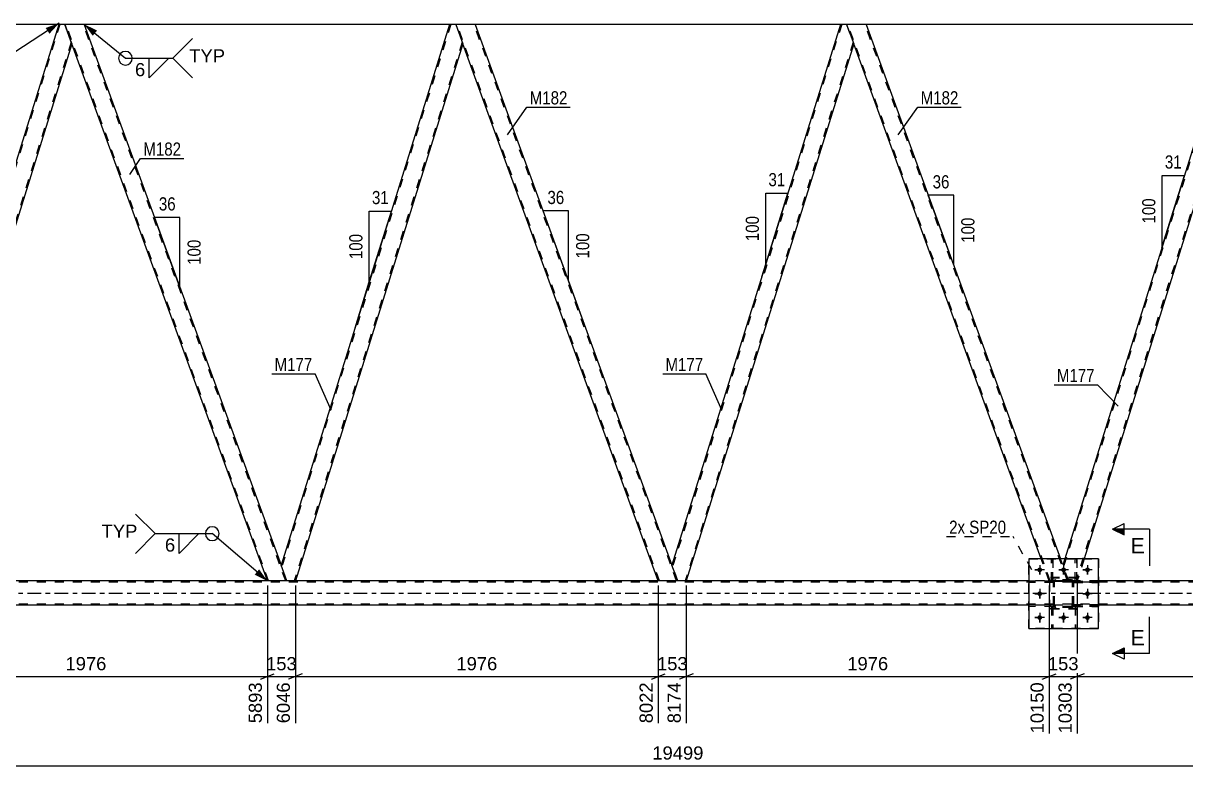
# Model space of a CAD drawing. Header units: millimetres. Extents: x 0 to 841, y 0 to 594.
# Drawn here: x 276.7 to 529.9, y 272.8 to 434.5 of the extents above; entities that cross this region are included whole.
import ezdxf

# ---------------------------------------------------------------- set-up
doc = ezdxf.new("R2010")
doc.units = ezdxf.units.MM
doc.linetypes.add('DXK_LINE_DOT2', pattern=[3.9198, 1.9599, -1.9599])
doc.linetypes.add('DXK_LINE_DOT3', pattern=[5.9187, 2.979, -0.9799, 0.9799, -0.9799])
doc.styles.add('Arial', font='ARIAL.TTF', dxfattribs={"height": 0.2})
doc.styles.add('Arial Narrow', font='ARIALN.TTF', dxfattribs={"height": 0.2})

# ---------------------------------------------------------------- blocks, each defined once
blk = doc.blocks.new('Part-318465270-4476 - 4424')
at = {"color": 7, "linetype": 'DXK_LINE_DOT2'}
for p, q in [((505.85, 307.52), (506.17, 307.52)), ((505.85, 307.52), (505.85, 302.68)), ((505.85, 306.92), (506.17, 306.92)), ((506.17, 307.52), (506.17, 302.68)), ((506.17, 302.68), (505.85, 302.68))]:
    blk.add_line(p, q, dxfattribs=at)
blk = doc.blocks.new('Part-318465270-4504 - 4424')
at = {"color": 7, "linetype": 'DXK_LINE_DOT2'}
for p, q in [((505.5, 307.52), (505.5, 307.84)), ((505.5, 307.84), (510.9, 307.84)), ((510.9, 307.52), (505.5, 307.52)), ((506.1, 307.52), (506.1, 307.84)), ((510.9, 307.84), (510.9, 307.52))]:
    blk.add_line(p, q, dxfattribs=at)
blk = doc.blocks.new('Part-318465270-4505 - 4424')
at = {"color": 7, "linetype": 'DXK_LINE_DOT2'}
for p, q in [((505.5, 312.72), (505.5, 313.04)), ((505.5, 313.04), (510.9, 313.04)), ((510.9, 312.72), (505.5, 312.72)), ((506.1, 312.72), (506.1, 313.04)), ((510.9, 313.04), (510.9, 312.72))]:
    blk.add_line(p, q, dxfattribs=at)
blk = doc.blocks.new('Part-318465270-4509 - 4424')
at = {"color": 7, "linetype": 'DXK_LINE_DOT2'}
for p, q in [((510.9, 313.04), (505.5, 313.04)), ((505.5, 313.04), (505.5, 312.72)), ((505.5, 312.72), (510.9, 312.72)), ((506.1, 312.72), (506.1, 313.04)), ((510.9, 312.72), (510.9, 313.04))]:
    blk.add_line(p, q, dxfattribs=at)
blk = doc.blocks.new('Part-318465270-4510 - 4424')
at = {"color": 7, "linetype": 'DXK_LINE_DOT2'}
for p, q in [((501.1, 312.8), (501.13, 312.98)), ((501.13, 312.98), (501.1, 312.8)), ((501.1, 307.76), (501.1, 312.8)), ((501.34, 312.8), (501.35, 312.89)), ((501.34, 307.76), (501.34, 312.8)), ((501.35, 312.89), (501.41, 312.97)), ((501.39, 313.24), (501.58, 313.28)), ((501.58, 313.28), (501.39, 313.24)), ((501.41, 312.97), (501.48, 313.02)), ((501.48, 313.02), (501.58, 313.04)), ((505.02, 313.28), (501.58, 313.28)), ((501.58, 313.04), (505.02, 313.04)), ((505.02, 313.28), (505.2, 313.24)), ((505.2, 313.24), (505.02, 313.28)), ((505.02, 313.04), (505.11, 313.02)), ((505.11, 313.02), (505.19, 312.97)), ((505.19, 312.97), (505.24, 312.89)), ((505.24, 312.89), (505.26, 312.8)), ((505.26, 307.76), (505.26, 312.8)), ((505.46, 312.98), (505.5, 312.8)), ((505.5, 312.8), (505.46, 312.98)), ((505.5, 307.76), (505.5, 312.8)), ((501.13, 307.58), (501.1, 307.76)), ((501.1, 307.76), (501.13, 307.58)), ((501.35, 307.67), (501.34, 307.76)), ((501.41, 307.59), (501.35, 307.67)), ((501.58, 307.28), (501.39, 307.32)), ((501.39, 307.32), (501.58, 307.28)), ((501.48, 307.54), (501.41, 307.59)), ((501.58, 307.52), (501.48, 307.54)), ((505.02, 307.52), (501.58, 307.52)), ((505.02, 307.28), (501.58, 307.28)), ((505.11, 307.54), (505.02, 307.52)), ((505.2, 307.32), (505.02, 307.28)), ((505.02, 307.28), (505.2, 307.32)), ((505.19, 307.59), (505.11, 307.54)), ((505.24, 307.67), (505.19, 307.59)), ((505.26, 307.76), (505.24, 307.67)), ((505.5, 307.76), (505.46, 307.58)), ((505.46, 307.58), (505.5, 307.76))]:
    blk.add_line(p, q, dxfattribs=at)
at = {"color": 7, "linetype": 'DXK_LINE_DOT3'}
blk.add_line((503.3, 310.28), (503.3, 310.28), dxfattribs=at)
at = {"color": 7, "linetype": 'DXK_LINE_DOT2'}
for centre, start, end in [((501.58, 312.8), 112.5, 157.5), ((501.58, 312.8), 112.5, 157.5), ((505.02, 312.8), 22.5, 67.5), ((505.02, 312.8), 22.5, 67.5), ((501.58, 307.76), 202.5, 247.5), ((501.58, 307.76), 202.5, 247.5), ((505.02, 307.76), 292.5, 337.5), ((505.02, 307.76), 292.5, 337.5)]:
    blk.add_arc(centre, 0.48, start, end, dxfattribs=at)
blk = doc.blocks.new('Part-318465270-4533 - 4424')
at = {"color": 2, "linetype": 'Continuous'}
for p, q in [((290.02, 434.28), (285.77, 434.28)), ((290.02, 434.28), (332.88, 316.53)), ((329.89, 313.06), (287.31, 430.03))]:
    blk.add_line(p, q, dxfattribs=at)
at = {"color": 7, "linetype": 'DXK_LINE_DOT2'}
for p, q in [((285.77, 434.28), (287.31, 430.03)), ((330.14, 313.06), (286.02, 434.28)), ((286.02, 434.28), (286.04, 434.28)), ((333.89, 313.06), (289.77, 434.28)), ((334.14, 313.06), (332.88, 316.53)), ((334.14, 313.06), (329.89, 313.06))]:
    blk.add_line(p, q, dxfattribs=at)
blk = doc.blocks.new('Part-318465270-4474 - 4424')
at = {"color": 2, "linetype": 'Continuous'}
for p, q in [((500.65, 317.88), (500.65, 317.88)), ((500.97, 317.88), (500.65, 317.88)), ((500.97, 317.88), (500.97, 317.88))]:
    blk.add_line(p, q, dxfattribs=at)
at = {"color": 7, "linetype": 'DXK_LINE_DOT2'}
for p, q in [((500.65, 313.04), (500.65, 317.88)), ((500.97, 313.04), (500.97, 317.88)), ((500.65, 313.64), (500.97, 313.64)), ((500.97, 313.04), (500.65, 313.04))]:
    blk.add_line(p, q, dxfattribs=at)
blk = doc.blocks.new('Part-318465270-4475 - 4424')
at = {"color": 2, "linetype": 'Continuous'}
for p, q in [((505.85, 317.88), (505.85, 317.88)), ((506.17, 317.88), (505.85, 317.88)), ((506.17, 317.88), (506.17, 317.88))]:
    blk.add_line(p, q, dxfattribs=at)
at = {"color": 7, "linetype": 'DXK_LINE_DOT2'}
for p, q in [((505.85, 313.04), (505.85, 317.88)), ((506.17, 313.04), (506.17, 317.88)), ((505.85, 313.64), (506.17, 313.64)), ((506.17, 313.04), (505.85, 313.04))]:
    blk.add_line(p, q, dxfattribs=at)
blk = doc.blocks.new('Part-318465270-4477 - 4424')
at = {"color": 7, "linetype": 'DXK_LINE_DOT2'}
for p, q in [((500.65, 313.04), (500.65, 317.88)), ((500.65, 317.88), (500.97, 317.88)), ((500.97, 317.88), (500.97, 313.04)), ((500.65, 313.64), (500.97, 313.64)), ((500.97, 313.04), (500.65, 313.04))]:
    blk.add_line(p, q, dxfattribs=at)
blk = doc.blocks.new('Part-318465270-4478 - 4424')
at = {"color": 7, "linetype": 'DXK_LINE_DOT2'}
for p, q in [((505.85, 313.04), (505.85, 317.88)), ((505.85, 317.88), (506.17, 317.88)), ((506.17, 317.88), (506.17, 313.04)), ((505.85, 313.64), (506.17, 313.64)), ((506.17, 313.04), (505.85, 313.04))]:
    blk.add_line(p, q, dxfattribs=at)
blk = doc.blocks.new('Part-318465270-4479 - 4424')
at = {"color": 7, "linetype": 'DXK_LINE_DOT2'}
for p, q in [((501.1, 307.84), (495.7, 307.84)), ((495.7, 307.84), (495.7, 307.52)), ((501.1, 307.52), (495.7, 307.52)), ((500.5, 307.52), (500.5, 307.84)), ((501.1, 307.52), (501.1, 307.84))]:
    blk.add_line(p, q, dxfattribs=at)
blk = doc.blocks.new('Part-318465270-4491 - 4424')
at = {"color": 7, "linetype": 'DXK_LINE_DOT2'}
for p, q in [((284.7, 434.28), (247.88, 316.16)), ((287.18, 430.4), (250.6, 313.06)), ((248.17, 317.88), (247.75, 316.53)), ((249.01, 313.06), (247.75, 316.53)), ((252.36, 317.88), (250.85, 313.06)), ((250.85, 313.06), (249.01, 313.06))]:
    blk.add_line(p, q, dxfattribs=at)
at = {"color": 2, "linetype": 'Continuous'}
for p, q in [((284.45, 434.28), (248.17, 317.88)), ((285.77, 434.28), (284.45, 434.28)), ((287.31, 430.03), (285.77, 434.28)), ((287.31, 430.03), (252.36, 317.88))]:
    blk.add_line(p, q, dxfattribs=at)
blk = doc.blocks.new('Part-318465270-4496 - 4424')
at = {"color": 2, "linetype": 'Continuous'}
for p, q in [((454.72, 434.28), (418.01, 316.53)), ((456.04, 434.28), (454.72, 434.28)), ((456.04, 434.28), (457.58, 430.03)), ((457.58, 430.03), (421.12, 313.06)), ((419.28, 313.06), (418.01, 316.53))]:
    blk.add_line(p, q, dxfattribs=at)
at = {"color": 7, "linetype": 'DXK_LINE_DOT2'}
for p, q in [((454.97, 434.28), (418.15, 316.16)), ((457.45, 430.4), (420.87, 313.06)), ((421.12, 313.06), (419.28, 313.06))]:
    blk.add_line(p, q, dxfattribs=at)
blk = doc.blocks.new('Part-318465270-4501 - 4424')
at = {"color": 7, "linetype": 'DXK_LINE_DOT2'}
for p, q in [((540.1, 434.28), (503.28, 316.16)), ((542.58, 430.4), (506.01, 313.06)), ((503.57, 317.88), (503.15, 316.53)), ((504.41, 313.06), (503.15, 316.53)), ((507.76, 317.88), (506.26, 313.06)), ((506.26, 313.06), (504.41, 313.06))]:
    blk.add_line(p, q, dxfattribs=at)
at = {"color": 2, "linetype": 'Continuous'}
for p, q in [((539.85, 434.28), (503.57, 317.88)), ((541.17, 434.28), (539.85, 434.28)), ((542.72, 430.03), (541.17, 434.28)), ((542.72, 430.03), (507.76, 317.88))]:
    blk.add_line(p, q, dxfattribs=at)
blk = doc.blocks.new('Part-318465270-4619 - 4424')
at = {"color": 7, "linetype": 'DXK_LINE_DOT2'}
for p, q in [((501.1, 313.04), (495.7, 313.04)), ((495.7, 313.04), (495.7, 312.72)), ((501.1, 312.72), (495.7, 312.72)), ((500.5, 312.72), (500.5, 313.04)), ((501.1, 312.72), (501.1, 313.04))]:
    blk.add_line(p, q, dxfattribs=at)
blk = doc.blocks.new('Part-318465270-4502 - 4424')
at = {"color": 7, "linetype": 'DXK_LINE_DOT2'}
for p, q in [((501.1, 307.84), (495.7, 307.84)), ((495.7, 307.52), (495.7, 307.84)), ((501.1, 307.52), (495.7, 307.52)), ((500.5, 307.52), (500.5, 307.84)), ((501.1, 307.84), (501.1, 307.52))]:
    blk.add_line(p, q, dxfattribs=at)
blk = doc.blocks.new('Part-318465270-4503 - 4424')
at = {"color": 7, "linetype": 'DXK_LINE_DOT2'}
for p, q in [((501.1, 313.04), (495.7, 313.04)), ((495.7, 312.72), (495.7, 313.04)), ((501.1, 312.72), (495.7, 312.72)), ((500.5, 312.72), (500.5, 313.04)), ((501.1, 313.04), (501.1, 312.72))]:
    blk.add_line(p, q, dxfattribs=at)
blk = doc.blocks.new('Part-318465270-4508 - 4424')
at = {"color": 7, "linetype": 'DXK_LINE_DOT2'}
for p, q in [((510.9, 307.84), (505.5, 307.84)), ((505.5, 307.84), (505.5, 307.52)), ((505.5, 307.52), (510.9, 307.52)), ((506.1, 307.52), (506.1, 307.84)), ((510.9, 307.52), (510.9, 307.84))]:
    blk.add_line(p, q, dxfattribs=at)
blk = doc.blocks.new('Part-318465270-4511 - 4424')
at = {"color": 7, "linetype": 'DXK_LINE_DOT2'}
for p, q in [((500.97, 307.52), (500.65, 307.52)), ((500.65, 307.52), (500.65, 302.68)), ((500.65, 306.92), (500.97, 306.92)), ((500.97, 307.52), (500.97, 302.68)), ((500.65, 302.68), (500.97, 302.68))]:
    blk.add_line(p, q, dxfattribs=at)
blk = doc.blocks.new('Part-318465270-4512 - 4424')
at = {"color": 7, "linetype": 'DXK_LINE_DOT2'}
for p, q in [((506.17, 307.52), (505.85, 307.52)), ((505.85, 307.52), (505.85, 302.68)), ((505.85, 306.92), (506.17, 306.92)), ((506.17, 307.52), (506.17, 302.68)), ((505.85, 302.68), (506.17, 302.68))]:
    blk.add_line(p, q, dxfattribs=at)
blk = doc.blocks.new('Part-318465270-4538 - 4424')
at = {"color": 2, "linetype": 'Continuous'}
for p, q in [((460.29, 434.28), (456.04, 434.28)), ((460.29, 434.28), (502.66, 317.88)), ((498.4, 317.88), (457.58, 430.03))]:
    blk.add_line(p, q, dxfattribs=at)
at = {"color": 7, "linetype": 'DXK_LINE_DOT2'}
for p, q in [((456.04, 434.28), (457.58, 430.03)), ((500.41, 313.06), (456.29, 434.28)), ((456.29, 434.28), (456.31, 434.28)), ((504.16, 313.06), (460.04, 434.28)), ((500.16, 313.06), (498.4, 317.88)), ((504.41, 313.06), (502.66, 317.88)), ((504.41, 313.06), (500.16, 313.06))]:
    blk.add_line(p, q, dxfattribs=at)
blk = doc.blocks.new('Part-318465270-4544 - 4424')
at = {"color": 7, "linetype": 'DXK_LINE_DOT2'}
for p, q in [((501.1, 312.8), (501.13, 312.98)), ((501.13, 312.98), (501.1, 312.8)), ((501.1, 307.76), (501.1, 312.8)), ((501.34, 312.8), (501.35, 312.89)), ((501.34, 307.76), (501.34, 312.8)), ((501.35, 312.89), (501.41, 312.97)), ((501.39, 313.24), (501.58, 313.28)), ((501.58, 313.28), (501.39, 313.24)), ((501.41, 312.97), (501.48, 313.02)), ((501.48, 313.02), (501.58, 313.04)), ((505.02, 313.28), (501.58, 313.28)), ((501.58, 313.04), (505.02, 313.04)), ((505.02, 313.28), (505.2, 313.24)), ((505.2, 313.24), (505.02, 313.28)), ((505.02, 313.04), (505.11, 313.02)), ((505.11, 313.02), (505.19, 312.97)), ((505.19, 312.97), (505.24, 312.89)), ((505.24, 312.89), (505.26, 312.8)), ((505.26, 307.76), (505.26, 312.8)), ((505.46, 312.98), (505.5, 312.8)), ((505.5, 312.8), (505.46, 312.98)), ((505.5, 307.76), (505.5, 312.8)), ((501.13, 307.58), (501.1, 307.76)), ((501.1, 307.76), (501.13, 307.58)), ((501.35, 307.67), (501.34, 307.76)), ((501.41, 307.59), (501.35, 307.67)), ((501.58, 307.28), (501.39, 307.32)), ((501.39, 307.32), (501.58, 307.28)), ((501.48, 307.54), (501.41, 307.59)), ((501.58, 307.52), (501.48, 307.54)), ((505.02, 307.52), (501.58, 307.52)), ((505.02, 307.28), (501.58, 307.28)), ((505.11, 307.54), (505.02, 307.52)), ((505.2, 307.32), (505.02, 307.28)), ((505.02, 307.28), (505.2, 307.32)), ((505.19, 307.59), (505.11, 307.54)), ((505.24, 307.67), (505.19, 307.59)), ((505.26, 307.76), (505.24, 307.67)), ((505.5, 307.76), (505.46, 307.58)), ((505.46, 307.58), (505.5, 307.76))]:
    blk.add_line(p, q, dxfattribs=at)
at = {"color": 7, "linetype": 'DXK_LINE_DOT3'}
blk.add_line((503.3, 310.28), (503.3, 310.28), dxfattribs=at)
at = {"color": 7, "linetype": 'DXK_LINE_DOT2'}
for centre, start, end in [((501.58, 312.8), 112.5, 157.5), ((501.58, 312.8), 112.5, 157.5), ((505.02, 312.8), 22.5, 67.5), ((505.02, 312.8), 22.5, 67.5), ((501.58, 307.76), 202.5, 247.5), ((501.58, 307.76), 202.5, 247.5), ((505.02, 307.76), 292.5, 337.5), ((505.02, 307.76), 292.5, 337.5)]:
    blk.add_arc(centre, 0.48, start, end, dxfattribs=at)
blk = doc.blocks.new('Part-318465270-4545 - 4424')
at = {"color": 7, "linetype": 'DXK_LINE_DOT2'}
for p, q in [((500.65, 307.52), (500.97, 307.52)), ((500.65, 307.52), (500.65, 302.68)), ((500.65, 306.92), (500.97, 306.92)), ((500.97, 307.52), (500.97, 302.68)), ((500.97, 302.68), (500.65, 302.68))]:
    blk.add_line(p, q, dxfattribs=at)
blk = doc.blocks.new('Bolt-318465270-4546 - 4424')
at = {"color": 1, "linetype": 'Continuous'}
for p, q in [((498.1, 316.52), (498.1, 315.83)), ((503.3, 316.52), (503.3, 315.83)), ((508.5, 316.52), (508.5, 315.83)), ((497.06, 315.48), (497.75, 315.48)), ((498.1, 314.44), (498.1, 315.13)), ((499.14, 315.48), (498.44, 315.48)), ((502.26, 315.48), (502.95, 315.48)), ((503.3, 314.44), (503.3, 315.13)), ((504.34, 315.48), (503.64, 315.48)), ((507.46, 315.48), (508.15, 315.48)), ((508.5, 314.44), (508.5, 315.13)), ((509.54, 315.48), (508.84, 315.48)), ((497.06, 310.28), (497.75, 310.28)), ((498.1, 311.32), (498.1, 310.63)), ((498.1, 309.24), (498.1, 309.93)), ((499.14, 310.28), (498.44, 310.28)), ((507.46, 310.28), (508.15, 310.28)), ((508.5, 311.32), (508.5, 310.63)), ((508.5, 309.24), (508.5, 309.93)), ((509.54, 310.28), (508.84, 310.28)), ((497.06, 305.08), (497.75, 305.08)), ((498.1, 306.12), (498.1, 305.43)), ((498.1, 304.04), (498.1, 304.73)), ((499.14, 305.08), (498.44, 305.08)), ((502.26, 305.08), (502.95, 305.08)), ((503.3, 306.12), (503.3, 305.43)), ((503.3, 304.04), (503.3, 304.73)), ((504.34, 305.08), (503.64, 305.08)), ((507.46, 305.08), (508.15, 305.08)), ((508.5, 306.12), (508.5, 305.43)), ((508.5, 304.04), (508.5, 304.73)), ((509.54, 305.08), (508.84, 305.08))]:
    blk.add_line(p, q, dxfattribs=at)
blk = doc.blocks.new('Bolt-318465270-4547 - 4424')
at = {"linetype": 'Continuous'}
for points in [[(498.62, 315.48, -1), (497.58, 315.48, -1)], [(503.82, 315.48, -1), (502.78, 315.48, -1)], [(509.02, 315.48, -1), (507.98, 315.48, -1)], [(498.62, 310.28, -1), (497.58, 310.28, -1)], [(509.02, 310.28, -1), (507.98, 310.28, -1)], [(498.62, 305.08, -1), (497.58, 305.08, -1)], [(503.82, 305.08, -1), (502.78, 305.08, -1)], [(509.02, 305.08, -1), (507.98, 305.08, -1)]]:
    blk.add_hatch(color=1, dxfattribs=at).paths.add_polyline_path(points)
at = {"color": 1, "linetype": 'Continuous'}
for p, q in [((498.1, 316.52), (498.1, 314.44)), ((503.3, 316.52), (503.3, 314.44)), ((508.5, 316.52), (508.5, 314.44)), ((499.14, 315.48), (497.06, 315.48)), ((504.34, 315.48), (502.26, 315.48)), ((509.54, 315.48), (507.46, 315.48)), ((499.14, 310.28), (497.06, 310.28)), ((498.1, 311.32), (498.1, 309.24)), ((509.54, 310.28), (507.46, 310.28)), ((508.5, 311.32), (508.5, 309.24)), ((499.14, 305.08), (497.06, 305.08)), ((498.1, 306.12), (498.1, 304.04)), ((504.34, 305.08), (502.26, 305.08)), ((503.3, 306.12), (503.3, 304.04)), ((509.54, 305.08), (507.46, 305.08)), ((508.5, 306.12), (508.5, 304.04))]:
    blk.add_line(p, q, dxfattribs=at)
blk = doc.blocks.new('Part-318465270-4567 - 4424')
at = {"color": 7, "linetype": 'DXK_LINE_DOT2'}
for p, q in [((506.3, 313.68), (500.3, 313.68)), ((500.3, 306.88), (500.3, 313.68)), ((506.3, 306.88), (506.3, 313.68)), ((506.3, 306.88), (500.3, 306.88))]:
    blk.add_line(p, q, dxfattribs=at)
blk = doc.blocks.new('Part-318465270-4568 - 4424')
at = {"color": 7, "linetype": 'DXK_LINE_DOT2'}
for p, q in [((506.3, 313.81), (500.3, 313.81)), ((500.3, 307.01), (500.3, 313.81)), ((506.3, 307.01), (506.3, 313.81)), ((506.3, 307.01), (500.3, 307.01))]:
    blk.add_line(p, q, dxfattribs=at)
blk = doc.blocks.new('Part-318465270-4574 - 4424')
at = {"color": 2, "linetype": 'Continuous'}
for p, q in [((510.9, 317.88), (495.7, 317.88)), ((495.7, 317.88), (495.7, 302.68)), ((510.9, 302.68), (510.9, 317.88)), ((495.7, 302.68), (510.9, 302.68))]:
    blk.add_line(p, q, dxfattribs=at)
blk = doc.blocks.new('Part-318465270-4601 - 4424')
at = {"color": 7, "linetype": 'DXK_LINE_DOT2'}
for p, q in [((495.7, 302.68), (495.7, 317.88)), ((495.7, 317.88), (510.9, 317.88)), ((510.9, 317.88), (510.9, 302.68)), ((510.9, 302.68), (495.7, 302.68))]:
    blk.add_line(p, q, dxfattribs=at)
blk = doc.blocks.new('Part-318465270-4766 - 4424')
at = {"color": 2, "linetype": 'Continuous'}
for p, q in [((284.45, 434.28), (204.89, 434.28)), ((369.58, 434.28), (290.02, 434.28)), ((454.72, 434.28), (375.16, 434.28)), ((539.85, 434.28), (460.29, 434.28))]:
    blk.add_line(p, q, dxfattribs=at)
at = {"color": 7, "linetype": 'DXK_LINE_DOT2'}
for p, q in [((290.02, 434.28), (284.45, 434.28)), ((375.16, 434.28), (369.58, 434.28)), ((460.29, 434.28), (454.72, 434.28))]:
    blk.add_line(p, q, dxfattribs=at)
blk = doc.blocks.new('Part-318465270-4771 - 4424')
at = {"color": 7, "linetype": 'DXK_LINE_DOT2'}
for p, q in [((779.44, 312.82), (94.15, 312.82)), ((510.9, 313.06), (495.7, 313.06)), ((779.44, 308.02), (94.15, 308.02)), ((510.9, 307.78), (495.7, 307.78))]:
    blk.add_line(p, q, dxfattribs=at)
at = {"color": 2, "linetype": 'Continuous'}
for p, q in [((495.7, 313.06), (255.49, 313.06)), ((665.96, 313.06), (510.9, 313.06)), ((495.7, 307.78), (255.49, 307.78)), ((665.96, 307.78), (510.9, 307.78))]:
    blk.add_line(p, q, dxfattribs=at)
at = {"color": 7, "linetype": 'DXK_LINE_DOT3'}
blk.add_line((94.15, 310.42), (779.44, 310.42), dxfattribs=at)
blk = doc.blocks.new('Part-318465270-4852 - 4424')
at = {"color": 2, "linetype": 'Continuous'}
for p, q in [((369.58, 434.28), (332.88, 316.53)), ((370.9, 434.28), (369.58, 434.28)), ((370.9, 434.28), (372.45, 430.03)), ((372.45, 430.03), (335.99, 313.06)), ((334.14, 313.06), (332.88, 316.53))]:
    blk.add_line(p, q, dxfattribs=at)
at = {"color": 7, "linetype": 'DXK_LINE_DOT2'}
for p, q in [((369.83, 434.28), (333.02, 316.16)), ((372.31, 430.4), (335.74, 313.06)), ((335.99, 313.06), (334.14, 313.06))]:
    blk.add_line(p, q, dxfattribs=at)
blk = doc.blocks.new('Part-318465270-4857 - 4424')
at = {"color": 2, "linetype": 'Continuous'}
for p, q in [((375.16, 434.28), (370.9, 434.28)), ((375.16, 434.28), (418.01, 316.53)), ((415.02, 313.06), (372.45, 430.03))]:
    blk.add_line(p, q, dxfattribs=at)
at = {"color": 7, "linetype": 'DXK_LINE_DOT2'}
for p, q in [((370.9, 434.28), (372.45, 430.03)), ((415.28, 313.06), (371.16, 434.28)), ((371.16, 434.28), (371.18, 434.28)), ((419.02, 313.06), (374.9, 434.28)), ((419.28, 313.06), (418.01, 316.53)), ((419.28, 313.06), (415.02, 313.06))]:
    blk.add_line(p, q, dxfattribs=at)
blk = doc.blocks.new('StraightDimension-318465270-5620 - 4424')
at = {"color": 7, "linetype": 'Continuous'}
blk.add_line((49.87, 272.81), (788.7, 272.81), dxfattribs=at)
at = {"color": 0}
blk.add_wipeout([(425.45, 273.56), (425.45, 277.76), (413.13, 277.76), (413.13, 273.56)], dxfattribs=at)
at = {"color": 3, "style": 'Arial'}
blk.add_text('19499', height=2.865, dxfattribs=at).set_placement((413.73, 274.16))
blk = doc.blocks.new('StraightDimension-318465270-5817 - 4424')
at = {"color": 7, "linetype": 'Continuous'}
for p, q in [((506.26, 312.06), (506.26, 279.85)), ((585.29, 312.06), (585.29, 279.85)), ((507.76, 292.86), (504.76, 291.66)), ((506.26, 292.26), (585.29, 292.26)), ((583.79, 291.66), (586.79, 292.86))]:
    blk.add_line(p, q, dxfattribs=at)
at = {"color": 0}
blk.add_wipeout([(550.82, 293.01), (550.82, 297.21), (540.73, 297.21), (540.73, 293.01)], dxfattribs=at)
at = {"color": 0, "linetype": 'Continuous'}
blk.add_wipeout([(584.69, 291.56), (580.49, 291.56), (580.49, 279.25), (584.69, 279.25)], dxfattribs=at)
at = {"color": 3, "style": 'Arial'}
blk.add_text('1976', height=2.865, dxfattribs=at).set_placement((541.33, 293.61))
at = {"color": 3, "linetype": 'Continuous', "style": 'Arial'}
blk.add_text('12279', height=2.865, rotation=90.0002, dxfattribs=at).set_placement((584.09, 279.85))
blk = doc.blocks.new('StraightDimension-318465270-5877 - 4424')
at = {"color": 7, "linetype": 'Continuous'}
for p, q in [((415.02, 312.06), (415.02, 282.07)), ((421.12, 312.06), (421.12, 282.07)), ((413.52, 291.66), (416.52, 292.86)), ((415.02, 292.26), (421.12, 292.26)), ((422.62, 292.86), (419.62, 291.66))]:
    blk.add_line(p, q, dxfattribs=at)
at = {"color": 0}
blk.add_wipeout([(422.01, 293.01), (422.01, 297.21), (414.14, 297.21), (414.14, 293.01)], dxfattribs=at)
at = {"color": 0, "linetype": 'Continuous'}
blk.add_wipeout([(420.52, 291.56), (416.32, 291.56), (416.32, 281.47), (420.52, 281.47)], dxfattribs=at)
at = {"color": 3, "style": 'Arial'}
blk.add_text('153', height=2.865, dxfattribs=at).set_placement((414.74, 293.61))
at = {"color": 3, "linetype": 'Continuous', "style": 'Arial'}
blk.add_text('8174', height=2.865, rotation=90.0002, dxfattribs=at).set_placement((419.92, 282.07))
blk = doc.blocks.new('AngleDimension-318465270-6062 - 4424')
at = {"color": 7, "linetype": 'Continuous'}
for p, q in [((395.49, 393.65), (389.95, 393.65)), ((395.49, 378.42), (389.95, 393.65)), ((395.49, 378.42), (395.49, 393.65)), ((398.52, 370.09), (395.49, 378.42))]:
    blk.add_line(p, q, dxfattribs=at)
at = {"color": 0}
for points in [[(395.15, 394.55), (395.15, 398.75), (390.29, 398.75), (390.29, 394.55)], [(400.59, 389.38), (396.39, 389.38), (396.39, 382.69), (400.59, 382.69)]]:
    blk.add_wipeout(points, dxfattribs=at)
at = {"color": 3, "style": 'Arial Narrow'}
blk.add_text('36', height=2.863, dxfattribs=at).set_placement((390.89, 395.15))
blk.add_text('100', height=2.863, rotation=90.0002, dxfattribs=at).set_placement((399.99, 383.29))
blk = doc.blocks.new('StraightDimension-318465270-5917 - 4424')
at = {"color": 7, "linetype": 'Continuous'}
for p, q in [((329.89, 312.06), (329.89, 282.07)), ((335.99, 312.06), (335.99, 282.07)), ((328.39, 291.66), (331.39, 292.86)), ((329.89, 292.26), (335.99, 292.26)), ((337.49, 292.86), (334.49, 291.66))]:
    blk.add_line(p, q, dxfattribs=at)
at = {"color": 0}
blk.add_wipeout([(336.87, 293.01), (336.87, 297.21), (329, 297.21), (329, 293.01)], dxfattribs=at)
at = {"color": 0, "linetype": 'Continuous'}
blk.add_wipeout([(335.39, 291.56), (331.19, 291.56), (331.19, 281.47), (335.39, 281.47)], dxfattribs=at)
at = {"color": 3, "style": 'Arial'}
blk.add_text('153', height=2.865, dxfattribs=at).set_placement((329.6, 293.61))
at = {"color": 3, "linetype": 'Continuous', "style": 'Arial'}
blk.add_text('6046', height=2.865, rotation=90.0002, dxfattribs=at).set_placement((334.79, 282.07))
blk = doc.blocks.new('StraightDimension-318465270-5837 - 4424')
at = {"color": 7, "linetype": 'Continuous'}
for p, q in [((500.16, 312.06), (500.16, 279.85)), ((506.26, 312.06), (506.26, 279.85)), ((498.66, 291.66), (501.66, 292.86)), ((500.16, 292.26), (506.26, 292.26)), ((507.76, 292.86), (504.76, 291.66))]:
    blk.add_line(p, q, dxfattribs=at)
at = {"color": 0}
blk.add_wipeout([(507.14, 293.01), (507.14, 297.21), (499.27, 297.21), (499.27, 293.01)], dxfattribs=at)
at = {"color": 0, "linetype": 'Continuous'}
blk.add_wipeout([(505.66, 291.56), (501.46, 291.56), (501.46, 279.25), (505.66, 279.25)], dxfattribs=at)
at = {"color": 3, "style": 'Arial'}
blk.add_text('153', height=2.865, dxfattribs=at).set_placement((499.87, 293.61))
at = {"color": 3, "linetype": 'Continuous', "style": 'Arial'}
blk.add_text('10303', height=2.865, rotation=90.0002, dxfattribs=at).set_placement((505.06, 279.85))
blk = doc.blocks.new('StraightDimension-318465270-5857 - 4424')
at = {"color": 7, "linetype": 'Continuous'}
for p, q in [((421.12, 312.06), (421.12, 282.07)), ((500.16, 312.06), (500.16, 279.85)), ((422.62, 292.86), (419.62, 291.66)), ((421.12, 292.26), (500.16, 292.26)), ((498.66, 291.66), (501.66, 292.86))]:
    blk.add_line(p, q, dxfattribs=at)
at = {"color": 0}
blk.add_wipeout([(465.69, 293.01), (465.69, 297.21), (455.59, 297.21), (455.59, 293.01)], dxfattribs=at)
at = {"color": 0, "linetype": 'Continuous'}
blk.add_wipeout([(499.56, 291.56), (495.36, 291.56), (495.36, 279.25), (499.56, 279.25)], dxfattribs=at)
at = {"color": 3, "style": 'Arial'}
blk.add_text('1976', height=2.865, dxfattribs=at).set_placement((456.19, 293.61))
at = {"color": 3, "linetype": 'Continuous', "style": 'Arial'}
blk.add_text('10150', height=2.865, rotation=90.0002, dxfattribs=at).set_placement((498.96, 279.85))
blk = doc.blocks.new('StraightDimension-318465270-5897 - 4424')
at = {"color": 7, "linetype": 'Continuous'}
for p, q in [((335.99, 312.06), (335.99, 282.07)), ((415.02, 312.06), (415.02, 282.07)), ((337.49, 292.86), (334.49, 291.66)), ((335.99, 292.26), (415.02, 292.26)), ((413.52, 291.66), (416.52, 292.86))]:
    blk.add_line(p, q, dxfattribs=at)
at = {"color": 0}
blk.add_wipeout([(380.55, 293.01), (380.55, 297.21), (370.46, 297.21), (370.46, 293.01)], dxfattribs=at)
at = {"color": 0, "linetype": 'Continuous'}
blk.add_wipeout([(414.42, 291.56), (410.22, 291.56), (410.22, 281.47), (414.42, 281.47)], dxfattribs=at)
at = {"color": 3, "style": 'Arial'}
blk.add_text('1976', height=2.865, dxfattribs=at).set_placement((371.06, 293.61))
at = {"color": 3, "linetype": 'Continuous', "style": 'Arial'}
blk.add_text('8022', height=2.865, rotation=90.0002, dxfattribs=at).set_placement((413.82, 282.07))
blk = doc.blocks.new('StraightDimension-318465270-5937 - 4424')
at = {"color": 7, "linetype": 'Continuous'}
for p, q in [((250.85, 312.06), (250.85, 282.07)), ((329.89, 312.06), (329.89, 282.07)), ((252.35, 292.86), (249.35, 291.66)), ((250.85, 292.26), (329.89, 292.26)), ((328.39, 291.66), (331.39, 292.86))]:
    blk.add_line(p, q, dxfattribs=at)
at = {"color": 0}
blk.add_wipeout([(295.42, 293.01), (295.42, 297.21), (285.32, 297.21), (285.32, 293.01)], dxfattribs=at)
at = {"color": 0, "linetype": 'Continuous'}
blk.add_wipeout([(329.29, 291.56), (325.09, 291.56), (325.09, 281.47), (329.29, 281.47)], dxfattribs=at)
at = {"color": 3, "style": 'Arial'}
blk.add_text('1976', height=2.865, dxfattribs=at).set_placement((285.92, 293.61))
at = {"color": 3, "linetype": 'Continuous', "style": 'Arial'}
blk.add_text('5893', height=2.865, rotation=90.0002, dxfattribs=at).set_placement((328.69, 282.07))
blk = doc.blocks.new('AngleDimension-318465270-9922 - 4424')
at = {"color": 7, "linetype": 'Continuous'}
for p, q in [((310.04, 379.29), (305.32, 392.25)), ((310.86, 392.25), (305.32, 392.25)), ((310.86, 377.03), (305.32, 392.25)), ((310.86, 377.03), (310.86, 392.25))]:
    blk.add_line(p, q, dxfattribs=at)
at = {"color": 0}
for points in [[(310.52, 393.15), (310.52, 397.35), (305.66, 397.35), (305.66, 393.15)], [(315.96, 387.98), (311.76, 387.98), (311.76, 381.3), (315.96, 381.3)]]:
    blk.add_wipeout(points, dxfattribs=at)
at = {"color": 3, "style": 'Arial Narrow'}
blk.add_text('36', height=2.863, dxfattribs=at).set_placement((306.26, 393.75))
blk.add_text('100', height=2.863, rotation=90.0002, dxfattribs=at).set_placement((315.36, 381.9))
blk = doc.blocks.new('AngleDimension-318465270-6048 - 4424')
at = {"color": 7, "linetype": 'Continuous'}
for p, q in [((352.09, 393.63), (356.91, 393.63)), ((352.09, 378.17), (356.91, 393.63)), ((352.09, 378.17), (352.09, 393.63)), ((348.98, 368.19), (352.09, 378.17))]:
    blk.add_line(p, q, dxfattribs=at)
at = {"color": 0}
for points in [[(356.93, 394.53), (356.93, 398.73), (352.07, 398.73), (352.07, 394.53)], [(351.19, 389.24), (346.99, 389.24), (346.99, 382.56), (351.19, 382.56)]]:
    blk.add_wipeout(points, dxfattribs=at)
at = {"color": 3, "style": 'Arial Narrow'}
blk.add_text('31', height=2.863, dxfattribs=at).set_placement((352.67, 395.13))
blk.add_text('100', height=2.863, rotation=90.0002, dxfattribs=at).set_placement((350.59, 383.16))
blk = doc.blocks.new('AngleDimension-318465270-9936 - 4424')
at = {"color": 7, "linetype": 'Continuous'}
for p, q in [((438.44, 397.53), (443.26, 397.53)), ((438.44, 382.07), (443.26, 397.53)), ((438.44, 382.07), (438.44, 397.53)), ((437.58, 379.31), (438.44, 382.07))]:
    blk.add_line(p, q, dxfattribs=at)
at = {"color": 0}
for points in [[(443.28, 398.43), (443.28, 402.63), (438.42, 402.63), (438.42, 398.43)], [(437.54, 393.14), (433.34, 393.14), (433.34, 386.46), (437.54, 386.46)]]:
    blk.add_wipeout(points, dxfattribs=at)
at = {"color": 3, "style": 'Arial Narrow'}
blk.add_text('31', height=2.863, dxfattribs=at).set_placement((439.02, 399.03))
blk.add_text('100', height=2.863, rotation=90.0002, dxfattribs=at).set_placement((436.94, 387.06))
blk = doc.blocks.new('AngleDimension-318465270-9950 - 4424')
at = {"color": 7, "linetype": 'Continuous'}
for p, q in [((479.38, 397.06), (473.84, 397.06)), ((479.38, 381.84), (473.84, 397.06)), ((479.38, 381.84), (479.38, 397.06)), ((479.27, 382.15), (479.38, 381.84))]:
    blk.add_line(p, q, dxfattribs=at)
at = {"color": 0}
for points in [[(479.04, 397.96), (479.04, 402.16), (474.18, 402.16), (474.18, 397.96)], [(484.48, 392.79), (480.28, 392.79), (480.28, 386.11), (484.48, 386.11)]]:
    blk.add_wipeout(points, dxfattribs=at)
at = {"color": 3, "style": 'Arial Narrow'}
blk.add_text('36', height=2.863, dxfattribs=at).set_placement((474.78, 398.56))
blk.add_text('100', height=2.863, rotation=90.0002, dxfattribs=at).set_placement((483.88, 386.71))
blk = doc.blocks.new('AngleDimension-318465270-9964 - 4424')
at = {"color": 7, "linetype": 'Continuous'}
for p, q in [((524.78, 401.38), (529.6, 401.38)), ((524.78, 385.92), (529.6, 401.38)), ((524.78, 385.92), (524.78, 401.38)), ((524.67, 385.58), (524.78, 385.92))]:
    blk.add_line(p, q, dxfattribs=at)
at = {"color": 0}
for points in [[(529.61, 402.28), (529.61, 406.48), (524.76, 406.48), (524.76, 402.28)], [(523.88, 396.99), (519.68, 396.99), (519.68, 390.31), (523.88, 390.31)]]:
    blk.add_wipeout(points, dxfattribs=at)
at = {"color": 3, "style": 'Arial Narrow'}
blk.add_text('31', height=2.863, dxfattribs=at).set_placement((525.36, 402.88))
blk.add_text('100', height=2.863, rotation=90.0002, dxfattribs=at).set_placement((523.28, 390.91))
blk = doc.blocks.new('Mark-318465270-4529 - 4424')
at = {"color": 0}
blk.add_wipeout([(311.1, 405.69), (311.1, 408.69), (302.88, 408.69), (302.88, 405.69)], dxfattribs=at)
blk.add_wipeout([(311.1, 405.69), (311.1, 408.69), (302.88, 408.69), (302.88, 405.69)], dxfattribs=at)
at = {"color": 30, "linetype": 'Continuous'}
for p, q in [((299.92, 401.6), (302.28, 405.09)), ((302.28, 405.09), (311.7, 405.09))]:
    blk.add_line(p, q, dxfattribs=at)
at = {"color": 3, "style": 'Arial Narrow'}
blk.add_text('M182', height=2.863, dxfattribs=at).set_placement((302.88, 405.69))
blk = doc.blocks.new('Mark-318465270-4534 - 4424')
at = {"color": 0}
blk.add_wipeout([(480.39, 416.85), (480.39, 419.85), (472.17, 419.85), (472.17, 416.85)], dxfattribs=at)
blk.add_wipeout([(480.39, 416.85), (480.39, 419.85), (472.17, 419.85), (472.17, 416.85)], dxfattribs=at)
at = {"color": 30, "linetype": 'Continuous'}
for p, q in [((467.3, 410.19), (471.57, 416.25)), ((471.57, 416.25), (480.99, 416.25))]:
    blk.add_line(p, q, dxfattribs=at)
at = {"color": 3, "style": 'Arial Narrow'}
blk.add_text('M182', height=2.863, dxfattribs=at).set_placement((472.17, 416.85))
blk = doc.blocks.new('Mark-318465270-4492 - 4424')
at = {"color": 0}
blk.add_wipeout([(424.81, 358.76), (424.81, 361.76), (416.59, 361.76), (416.59, 358.76)], dxfattribs=at)
blk.add_wipeout([(424.81, 358.76), (424.81, 361.76), (416.59, 361.76), (416.59, 358.76)], dxfattribs=at)
at = {"color": 30, "linetype": 'Continuous'}
for p in [(415.99, 358.16), (428.88, 350.24)]:
    blk.add_line(p, (425.41, 358.16), dxfattribs=at)
at = {"color": 3, "style": 'Arial Narrow'}
blk.add_text('M177', height=2.863, dxfattribs=at).set_placement((416.59, 358.76))
blk = doc.blocks.new('Mark-318465270-4497 - 4424')
at = {"color": 0}
blk.add_wipeout([(510.05, 356.37), (510.05, 359.37), (501.83, 359.37), (501.83, 356.37)], dxfattribs=at)
blk.add_wipeout([(510.05, 356.37), (510.05, 359.37), (501.83, 359.37), (501.83, 356.37)], dxfattribs=at)
at = {"color": 30, "linetype": 'Continuous'}
for p in [(501.23, 355.77), (515.2, 351.12)]:
    blk.add_line(p, (510.65, 355.77), dxfattribs=at)
at = {"color": 3, "style": 'Arial Narrow'}
blk.add_text('M177', height=2.863, dxfattribs=at).set_placement((501.83, 356.37))
blk = doc.blocks.new('Mark-318465270-4848 - 4424')
at = {"color": 0}
blk.add_wipeout([(339.67, 358.76), (339.67, 361.76), (331.45, 361.76), (331.45, 358.76)], dxfattribs=at)
blk.add_wipeout([(339.67, 358.76), (339.67, 361.76), (331.45, 361.76), (331.45, 358.76)], dxfattribs=at)
at = {"color": 30, "linetype": 'Continuous'}
for p in [(330.85, 358.16), (343.75, 350.24)]:
    blk.add_line(p, (340.27, 358.16), dxfattribs=at)
at = {"color": 3, "style": 'Arial Narrow'}
blk.add_text('M177', height=2.863, dxfattribs=at).set_placement((331.45, 358.76))
blk = doc.blocks.new('Mark-318465270-4853 - 4424')
at = {"color": 0}
blk.add_wipeout([(395.26, 416.85), (395.26, 419.85), (387.03, 419.85), (387.03, 416.85)], dxfattribs=at)
blk.add_wipeout([(395.26, 416.85), (395.26, 419.85), (387.03, 419.85), (387.03, 416.85)], dxfattribs=at)
at = {"color": 30, "linetype": 'Continuous'}
for p, q in [((382.17, 410.19), (386.43, 416.25)), ((386.43, 416.25), (395.86, 416.25))]:
    blk.add_line(p, q, dxfattribs=at)
at = {"color": 3, "style": 'Arial Narrow'}
blk.add_text('M182', height=2.863, dxfattribs=at).set_placement((387.03, 416.85))
blk = doc.blocks.new('SectionMark-318465270-6077 - 4424')
at = {"linetype": 'Continuous'}
for points in [[(516.48, 324.33), (516.48, 323.08), (513.98, 324.33)], [(516.48, 298.53), (516.48, 297.28), (513.98, 297.28)]]:
    blk.add_hatch(color=6, dxfattribs=at).paths.add_polyline_path(points)
at = {"color": 6, "linetype": 'Continuous'}
for p, q in [((513.98, 324.33), (516.48, 325.58)), ((521.98, 324.33), (513.98, 324.33)), ((513.98, 324.33), (516.48, 323.08)), ((516.48, 323.08), (516.48, 325.58)), ((513.98, 297.28), (516.48, 298.53)), ((521.98, 297.28), (513.98, 297.28)), ((516.48, 296.03), (513.98, 297.28)), ((516.48, 298.53), (516.48, 296.03))]:
    blk.add_line(p, q, dxfattribs=at)
at = {"color": 0, "linetype": 'Continuous'}
for points in [[(520.98, 319.08), (520.98, 322.58), (517.87, 322.58), (517.87, 319.08)], [(520.98, 299.03), (520.98, 302.53), (517.87, 302.53), (517.87, 299.03)]]:
    blk.add_wipeout(points, dxfattribs=at)
at = {"color": 6, "linetype": 'Continuous'}
for p, q in [((521.98, 324.33), (521.98, 316.33)), ((521.98, 297.28), (521.98, 305.28))]:
    blk.add_line(p, q, dxfattribs=at)
at = {"color": 3, "linetype": 'Continuous', "style": 'Arial'}
for p in [(517.87, 319.08), (517.87, 299.03)]:
    blk.add_text('E', height=3.34, dxfattribs=at).set_placement(p)
blk = doc.blocks.new('WeldMark-318465270-6093 - 4424')
at = {"linetype": 'Continuous'}
blk.add_hatch(color=30, dxfattribs=at).paths.add_polyline_path([(281.6, 433.5), (284.52, 434.52), (282.43, 432.25)])
at = {"color": 30, "linetype": 'Continuous'}
blk.add_line((284.52, 434.52), (272.82, 426.84), dxfattribs=at)
at = {"color": 3, "linetype": 'Continuous'}
for q in [(256.11, 431.13), (256.11, 422.56)]:
    blk.add_line((260.39, 426.84), q, dxfattribs=at)
for start, end in [(90, 270), (270, 90)]:
    blk.add_arc((272.82, 426.84), 1.5, start, end, dxfattribs=at)
at = {"color": 0}
blk.add_wipeout([(264.92, 422.74), (264.92, 426.14), (262.29, 426.14), (262.29, 422.74)], dxfattribs=at)
at = {"color": 30, "linetype": 'Continuous'}
blk.add_line((260.39, 426.84), (272.82, 426.84), dxfattribs=at)
at = {"color": 3, "linetype": 'Continuous'}
for p, q in [((265.58, 426.84), (269.86, 426.84)), ((269.86, 426.84), (265.58, 422.56)), ((265.58, 422.56), (265.58, 426.84))]:
    blk.add_line(p, q, dxfattribs=at)
at = {"color": 3, "style": 'Arial'}
blk.add_text('6', height=2.87, dxfattribs=at).set_placement((262.49, 422.94))
at = {"color": 0, "linetype": 'Continuous'}
blk.add_wipeout([(256.49, 425.94), (256.49, 428.94), (248.72, 428.94), (248.72, 425.94)], dxfattribs=at)
blk.add_wipeout([(256.49, 425.94), (256.49, 428.94), (248.72, 428.94), (248.72, 425.94)], dxfattribs=at)
at = {"color": 3, "linetype": 'Continuous', "style": 'Arial'}
blk.add_text('TYP', height=2.865, dxfattribs=at).set_placement((248.72, 425.94))
blk = doc.blocks.new('WeldMark-318465270-6107 - 4424')
at = {"linetype": 'Continuous'}
blk.add_hatch(color=30, dxfattribs=at).paths.add_polyline_path([(291.86, 431.79), (290.02, 434.28), (292.81, 432.95)])
at = {"color": 30, "linetype": 'Continuous'}
blk.add_line((290.02, 434.28), (298.96, 426.89), dxfattribs=at)
at = {"color": 3, "linetype": 'Continuous'}
for q in [(313.57, 431.17), (313.57, 422.6)]:
    blk.add_line((309.28, 426.89), q, dxfattribs=at)
blk.add_arc((298.96, 426.89), 1.5, 90, 270, dxfattribs=at)
at = {"color": 0}
blk.add_wipeout([(303.48, 422.79), (303.48, 426.19), (300.86, 426.19), (300.86, 422.79)], dxfattribs=at)
at = {"color": 30, "linetype": 'Continuous'}
blk.add_line((298.96, 426.89), (309.28, 426.89), dxfattribs=at)
at = {"color": 3, "linetype": 'Continuous'}
for p, q in [((304.14, 426.89), (308.43, 426.89)), ((308.43, 426.89), (304.14, 422.6)), ((304.14, 422.6), (304.14, 426.89))]:
    blk.add_line(p, q, dxfattribs=at)
blk.add_arc((298.96, 426.89), 1.5, 270, 90, dxfattribs=at)
at = {"color": 3, "style": 'Arial'}
blk.add_text('6', height=2.87, dxfattribs=at).set_placement((301.06, 422.99))
at = {"color": 0, "linetype": 'Continuous'}
blk.add_wipeout([(320.66, 425.99), (320.66, 428.99), (312.88, 428.99), (312.88, 425.99)], dxfattribs=at)
blk.add_wipeout([(320.66, 425.99), (320.66, 428.99), (312.88, 428.99), (312.88, 425.99)], dxfattribs=at)
at = {"color": 3, "linetype": 'Continuous', "style": 'Arial'}
blk.add_text('TYP', height=2.865, dxfattribs=at).set_placement((312.88, 425.99))
blk = doc.blocks.new('WeldMark-318465270-6120 - 4424')
at = {"linetype": 'Continuous'}
blk.add_hatch(color=30, dxfattribs=at).paths.add_polyline_path([(328.1, 315.59), (329.89, 313.06), (327.12, 314.45)])
at = {"color": 3, "linetype": 'Continuous'}
for q in [(301.19, 327.64), (301.19, 319.07)]:
    blk.add_line((305.48, 323.36), q, dxfattribs=at)
at = {"color": 30, "linetype": 'Continuous'}
blk.add_line((329.89, 313.06), (317.9, 323.36), dxfattribs=at)
at = {"color": 3, "linetype": 'Continuous'}
for start, end in [(90, 270), (270, 90)]:
    blk.add_arc((317.9, 323.36), 1.5, start, end, dxfattribs=at)
at = {"color": 0}
blk.add_wipeout([(310, 319.26), (310, 322.66), (307.38, 322.66), (307.38, 319.26)], dxfattribs=at)
at = {"color": 30, "linetype": 'Continuous'}
blk.add_line((305.48, 323.36), (317.9, 323.36), dxfattribs=at)
at = {"color": 3, "linetype": 'Continuous'}
for p, q in [((310.66, 323.36), (314.94, 323.36)), ((314.94, 323.36), (310.66, 319.07)), ((310.66, 319.07), (310.66, 323.36))]:
    blk.add_line(p, q, dxfattribs=at)
at = {"color": 3, "style": 'Arial'}
blk.add_text('6', height=2.87, dxfattribs=at).set_placement((307.58, 319.46))
at = {"color": 0, "linetype": 'Continuous'}
blk.add_wipeout([(301.58, 322.46), (301.58, 325.46), (293.8, 325.46), (293.8, 322.46)], dxfattribs=at)
blk.add_wipeout([(301.58, 322.46), (301.58, 325.46), (293.8, 325.46), (293.8, 322.46)], dxfattribs=at)
at = {"color": 3, "linetype": 'Continuous', "style": 'Arial'}
blk.add_text('TYP', height=2.865, dxfattribs=at).set_placement((293.8, 322.46))
blk = doc.blocks.new('MarkSet-318465270-6167 - 4424')
at = {"color": 30, "linetype": 'DXK_LINE_DOT2'}
blk.add_line((496.37, 315.5), (492.29, 322.73), dxfattribs=at)
at = {"color": 0}
blk.add_wipeout([(481.85, 323.33), (481.85, 326.33), (478.37, 326.33), (478.37, 323.33)], dxfattribs=at)
blk.add_wipeout([(481.85, 323.33), (481.85, 326.33), (478.37, 326.33), (478.37, 323.33)], dxfattribs=at)
blk.add_wipeout([(490.79, 323.33), (490.79, 326.33), (482.75, 326.33), (482.75, 323.33)], dxfattribs=at)
blk.add_wipeout([(490.79, 323.33), (490.79, 326.33), (482.75, 326.33), (482.75, 323.33)], dxfattribs=at)
at = {"color": 30, "linetype": 'DXK_LINE_DOT2'}
blk.add_line((477.77, 322.73), (492.29, 322.73), dxfattribs=at)
at = {"color": 3, "style": 'Arial Narrow'}
for s, p in [('2x', (478.37, 323.33)), ('SP20', (482.75, 323.33))]:
    blk.add_text(s, height=2.863, dxfattribs=at).set_placement(p)

msp = doc.modelspace()

# ---------------------------------------------------------------- block references
for name in ['Part-318465270-4766 - 4424', 'Part-318465270-4491 - 4424', 'Part-318465270-4533 - 4424', 'Part-318465270-4852 - 4424', 'Part-318465270-4857 - 4424', 'Part-318465270-4496 - 4424', 'Part-318465270-4538 - 4424', 'Part-318465270-4501 - 4424', 'Part-318465270-4574 - 4424', 'Part-318465270-4601 - 4424', 'Bolt-318465270-4546 - 4424', 'Bolt-318465270-4547 - 4424', 'Part-318465270-4474 - 4424', 'Part-318465270-4477 - 4424', 'Part-318465270-4475 - 4424', 'Part-318465270-4478 - 4424', 'Part-318465270-4771 - 4424', 'Part-318465270-4619 - 4424', 'Part-318465270-4503 - 4424', 'Part-318465270-4568 - 4424', 'Part-318465270-4567 - 4424', 'Part-318465270-4510 - 4424', 'Part-318465270-4544 - 4424', 'Part-318465270-4505 - 4424', 'Part-318465270-4509 - 4424', 'Part-318465270-4479 - 4424', 'Part-318465270-4502 - 4424', 'Part-318465270-4511 - 4424', 'Part-318465270-4545 - 4424', 'Part-318465270-4504 - 4424', 'Part-318465270-4508 - 4424', 'Part-318465270-4476 - 4424', 'Part-318465270-4512 - 4424']:
    msp.add_blockref(name, (0, 0))

# ---------------------------------------------------------------- next in the draw order: block references
msp.add_blockref('StraightDimension-318465270-5620 - 4424', (0, 0))

# ---------------------------------------------------------------- next in the draw order: block references
for name in ['WeldMark-318465270-6093 - 4424', 'WeldMark-318465270-6107 - 4424', 'Mark-318465270-4853 - 4424', 'Mark-318465270-4534 - 4424', 'Mark-318465270-4529 - 4424', 'AngleDimension-318465270-9964 - 4424', 'AngleDimension-318465270-9936 - 4424', 'AngleDimension-318465270-9950 - 4424', 'AngleDimension-318465270-6048 - 4424', 'AngleDimension-318465270-6062 - 4424', 'AngleDimension-318465270-9922 - 4424', 'Mark-318465270-4848 - 4424', 'Mark-318465270-4492 - 4424', 'Mark-318465270-4497 - 4424', 'MarkSet-318465270-6167 - 4424', 'StraightDimension-318465270-5917 - 4424', 'StraightDimension-318465270-5877 - 4424', 'StraightDimension-318465270-5817 - 4424']:
    msp.add_blockref(name, (0, 0))

# ---------------------------------------------------------------- next in the draw order: block references
for name in ['SectionMark-318465270-6077 - 4424', 'StraightDimension-318465270-5937 - 4424', 'StraightDimension-318465270-5897 - 4424', 'StraightDimension-318465270-5837 - 4424']:
    msp.add_blockref(name, (0, 0))

# ---------------------------------------------------------------- next in the draw order: block references
for name in ['WeldMark-318465270-6120 - 4424', 'StraightDimension-318465270-5857 - 4424']:
    msp.add_blockref(name, (0, 0))

doc.saveas('drawing.dxf')
